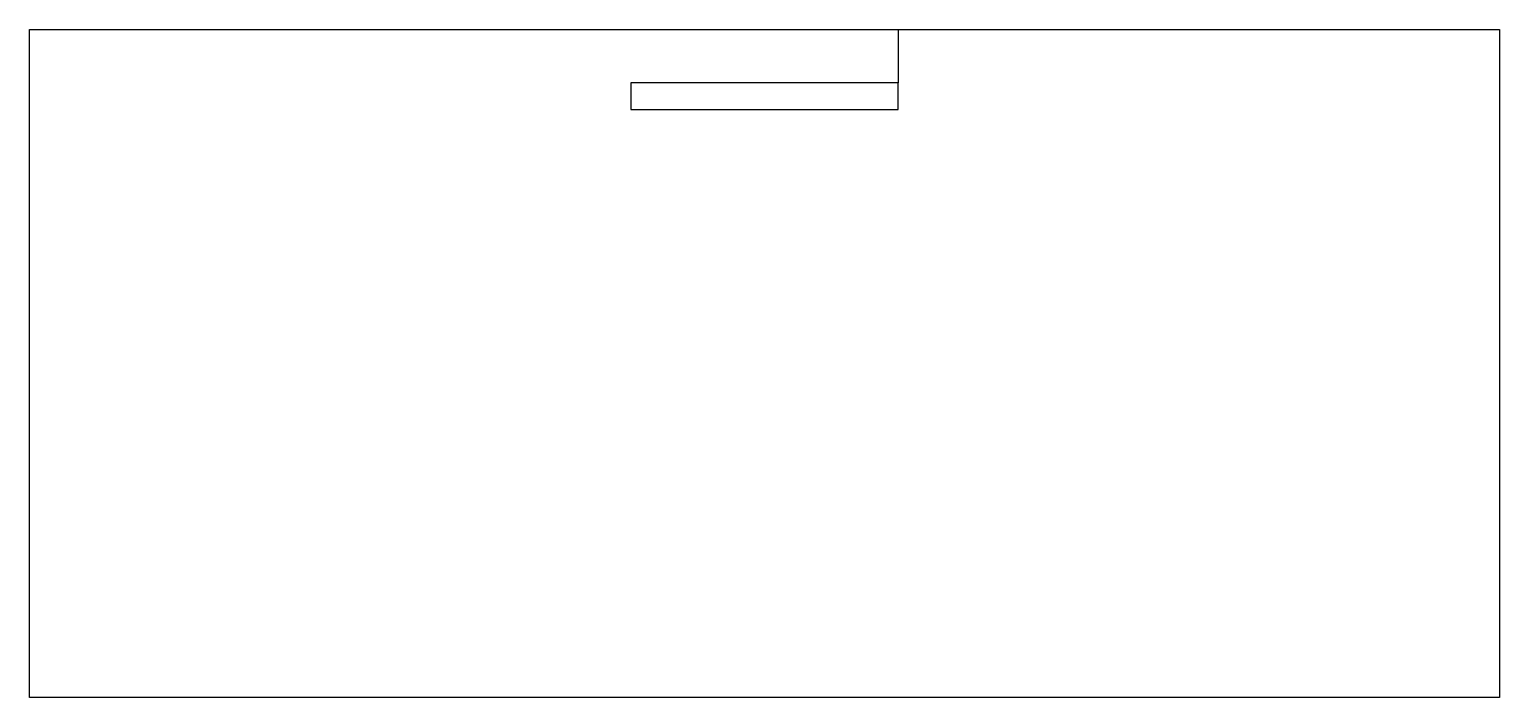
# Model space of a CAD drawing. Header units: millimetres. Extents: x -53.5 to 1.5, y 0 to 25.
import ezdxf

# ---------------------------------------------------------------- set-up
doc = ezdxf.new("R2010")
doc.units = ezdxf.units.MM
doc.layers.get('0').update_dxf_attribs({"linetype": 'CONTINUOUS'})

msp = doc.modelspace()

# ---------------------------------------------------------------- linework, layer by layer
for p, q in [((-53.5, 25), (1.5, 25)), ((-26, 25), (-21, 25)), ((-21, 25), (-21, 23)), ((-21, 23), (-31, 23)), ((-31, 23), (-31, 22)), ((-21, 22), (-21, 23)), ((-31, 22), (-21, 22))]:
    msp.add_line(p, q)
msp.add_lwpolyline([(1.5, 0), (-53.5, 0), (-53.5, 25), (1.5, 25)], close=True)

doc.saveas('drawing.dxf')
